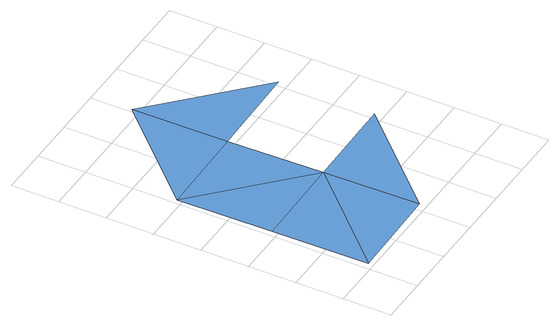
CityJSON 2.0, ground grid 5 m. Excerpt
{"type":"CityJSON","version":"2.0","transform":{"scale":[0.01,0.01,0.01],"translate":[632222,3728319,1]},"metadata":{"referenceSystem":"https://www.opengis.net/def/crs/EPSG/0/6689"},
"CityObjects":{
"waterbody1":{"type":"WaterBody","attributes":{"name":"福岡県津波浸水想定図","class":"1140","function":"2","WaterBodyTsunamiRiskAttribute.description":"1","WaterBodyTsunamiRiskAttribute.rank":"2"},"geometry":[{"type":"MultiSurface","lod":"1","boundaries":[[[0,1,2]],[[3,0,2]],[[0,4,1]],[[5,6,4]],[[4,0,5]],[[7,0,3]],[[5,8,6]]]}]}
},
"vertices":[
[1060,1077,92],[60,1058,92],[80,58,82],[1079,77,91],[41,2057,97],[1041,2077,92],[1021,3075,97],[2060,1096,87],[2041,2096,99]
]}
